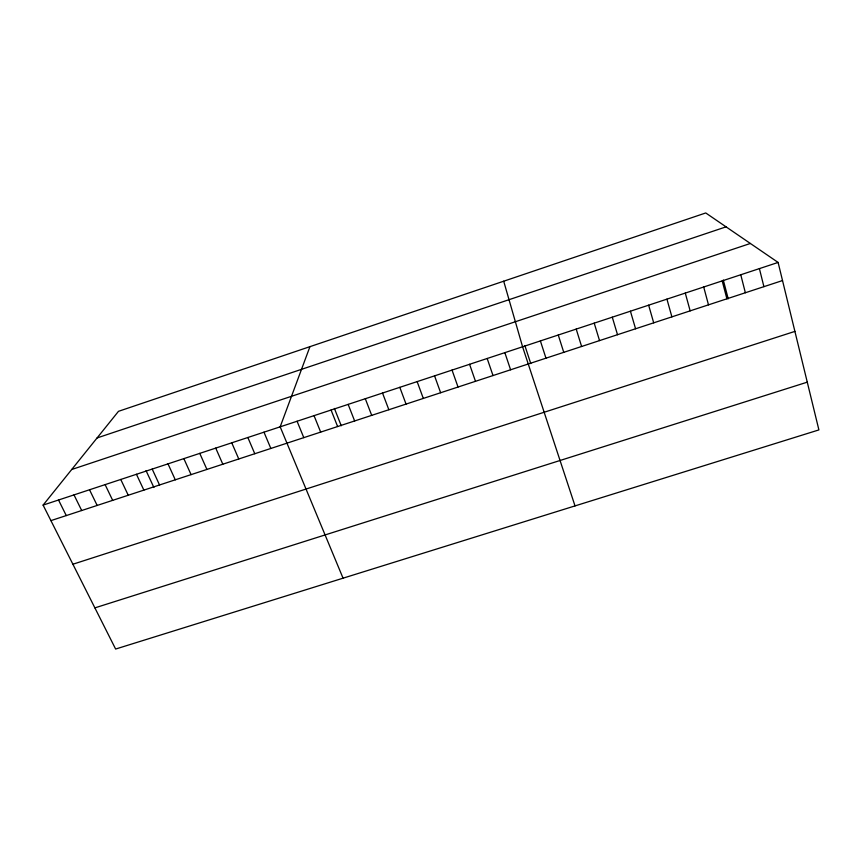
<?xml version="1.0" encoding="UTF-8"?>
<svg xmlns="http://www.w3.org/2000/svg" width="862" height="862" viewBox="0 0 862 862"><rect width="100%" height="100%" fill="white"/><g stroke="black" fill="none" stroke-linecap="round" stroke-linejoin="round"><path stroke-width="1.29" d="M309.943 346.653L280.172 426.83L343.054 578.176M43.1 505.1L118.482 411.325L705.752 212.957L778.106 262.436L818.9 429.912L115.627 649.043L43.1 505.1L778.106 262.436M97.083 437.95L726.063 226.846M71.718 469.499L750.371 243.472M50.923 520.616L782.524 280.559M72.893 564.233L794.904 331.396M94.885 607.882L807.274 382.157M58.519 500.003L66.277 515.584M74.003 494.896L81.696 510.519M89.529 489.767L97.158 505.444M105.121 484.627L112.674 500.359M120.755 479.455L128.244 495.251M136.444 474.283L143.868 490.122M146.055 470.63L153.889 487.483M152.197 469.079L159.545 484.972M168.004 463.864L175.288 479.811M183.854 458.627L191.073 474.628M199.768 453.369L206.912 469.434M215.737 448.1L222.816 464.219M231.759 442.809L238.763 458.983M247.847 437.497L254.775 453.724M263.977 432.174L270.84 448.455M297.078 421.249L303.79 437.648M314.037 415.646L320.675 432.099M334.402 408.437L341.255 425.763M331.062 410.021L337.624 426.539M348.151 404.386L354.638 420.958M365.305 398.718L371.705 415.355M382.523 393.04L388.848 409.73M399.806 387.329L406.045 404.095M417.143 381.607L423.307 398.427M434.556 375.854L440.644 392.738M452.033 370.089L458.034 387.027M469.574 364.292L475.49 381.306M487.17 358.484L493.01 375.552M504.852 352.655L510.595 369.787M524.85 345.554L530.776 363.581M575.019 505.908L522.587 346.793L503.699 281.206M540.388 340.921L545.969 358.172M558.264 335.016L563.759 352.342M576.204 329.09L581.613 346.481M594.209 323.142L599.532 340.598M612.279 317.184L617.515 334.704M630.424 311.193L635.574 328.778M648.644 305.18L653.698 322.83M666.929 299.136L671.897 316.86M685.279 293.08L690.16 310.859M703.704 286.992L708.489 304.846M723.293 280.031L728.207 298.802M722.194 280.893L726.892 298.812M740.76 274.762L745.361 292.746M759.4 268.61L763.904 286.658"/></g></svg>
